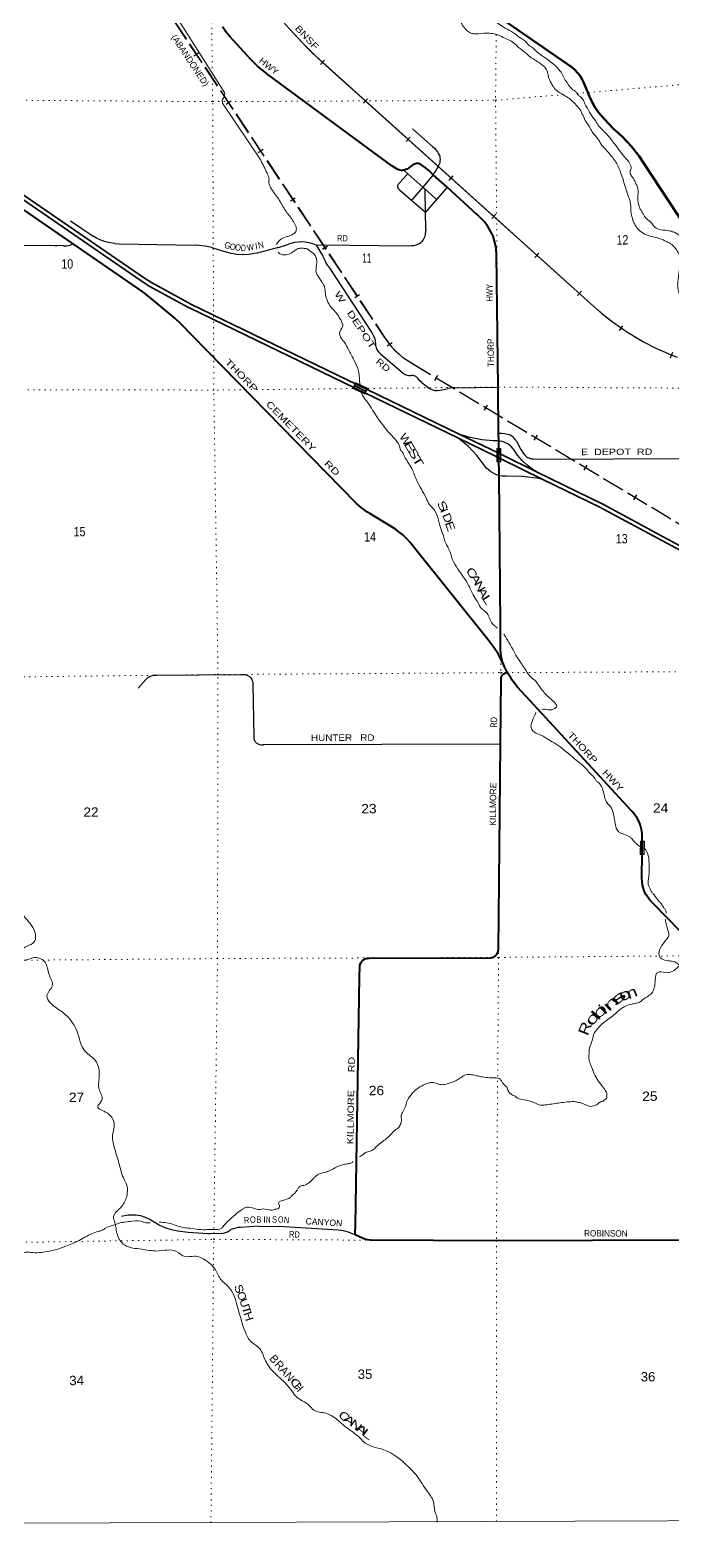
# Model space of a CAD drawing. Header units: feet. Extents: x -8 to 250644, y -192250 to 1368.
# Drawn here: x 75087 to 87129, y -183309 to -155200 of the extents above; entities that cross this region are included whole.
import ezdxf
from ezdxf.enums import TextEntityAlignment as Align

# ---------------------------------------------------------------- set-up
doc = ezdxf.new("R2010")
doc.units = ezdxf.units.FT
doc.header["$LTSCALE"] = 70
doc.linetypes.add('DOTTED', pattern=[1.5, 0.3, -1.2])
doc.linetypes.add('LONG_DASHED', pattern=[7.5, 6, -1.5])
for name, color, linetype, lineweight in [('18', 7, 'Continuous', 35), ('19', 7, 'Continuous', 25), ('23', 7, 'Continuous', 70), ('26', 7, 'Continuous', 40), ('29', 7, 'Continuous', 25), ('34', 7, 'Continuous', 25), ('39', 7, 'Continuous', 13), ('4', 7, 'Continuous', 13), ('55', 7, 'Continuous', 13), ('61', 7, 'Continuous', 13), ('63', 7, 'Continuous', 25), ('7', 7, 'DOTTED', 13)]:
    doc.layers.add(name, color=color, linetype=linetype, lineweight=lineweight)
for name, color, linetype in [('27', 7, 'Continuous'), ('30', 7, 'Continuous'), ('41', 7, 'Continuous')]:
    doc.layers.add(name, color=color, linetype=linetype)

msp = doc.modelspace()

# ---------------------------------------------------------------- linework, layer by layer
at = {"layer": '18'}
for points in [[(83112.84, -162849.71), (81369.52, -162004.89), (78097.18, -160419.1), (78077.71, -160409.66), (78057.18, -160398.5), (77320.47, -159997.72), (77205.51, -159925.62), (77186.63, -159913.78), (77165.51, -159899.25), (71498.37, -156000.64), (71478.41, -155986.91), (71458.37, -155971.36), (70730.5, -155406.68), (70709.7, -155388.83), (70690.5, -155372.2), (70118.27, -154876.5)], [(83125.5, -162772.5), (81401.43, -161937.01), (78109.89, -160341.92), (77359.71, -159933.8), (77228.02, -159851.22), (71521.18, -155925.3), (70777.92, -155348.68), (70759.66, -155332.88), (70167.38, -154819.81)], [(83867.64, -163215.84), (83804.71, -163184.99), (83112.84, -162849.71)], [(84588.27, -163485.58), (83905.75, -163150.99), (83866.82, -163132.1), (83125.5, -162772.5)], [(84694.43, -163621.16), (83907.13, -163235.2), (83867.64, -163215.84)], [(93937.12, -169572.74), (93887.92, -169449.52), (93756.4, -169180.68), (93618.04, -168966.46), (93510.54, -168809.66), (93314.2, -168583.78), (93095.33, -168379.65), (92547.73, -167952.39), (92241.61, -167750.7), (91847.16, -167524.82), (90992.84, -167029.19), (87337.33, -164908.5), (85827.44, -164093.07), (84588.27, -163485.58)], [(93937.94, -169770.97), (93692.3, -169217.09), (93576.27, -169018.92), (93451.43, -168855.84), (93260.25, -168635.87), (93066.16, -168454.86), (93046.65, -168436.67), (93026.16, -168420.68), (92504.75, -168013.85), (92222.09, -167827.62), (92202.69, -167814.83), (92182.09, -167803.04), (91809.71, -167589.8), (90956.55, -167094.85), (87319.69, -164984.97), (87300.02, -164973.56), (87279.69, -164962.58), (85813.41, -164170.7), (85793.61, -164160.01), (85773.41, -164150.11), (84694.43, -163621.16)]]:
    msp.add_lwpolyline(points, dxfattribs=at)
at = {"layer": '19'}
for points in [[(83870.92, -163546.99), (83842.25, -163539.64), (83796.44, -163522.62), (83752.66, -163500.91), (83711.39, -163474.74), (83673.08, -163444.4), (83638.15, -163410.22), (83606.99, -163372.58), (83599.27, -163361.26), (83457.43, -163176.28), (83297.04, -163007.14), (83139.84, -162872.78), (83112.84, -162849.71)], [(83864.55, -162902.69), (83851.72, -162901.44), (83764.47, -162899.76), (83546.35, -162879.55), (83331.53, -162836.65), (83142.38, -162777.76), (83125.5, -162772.5)], [(84588.27, -163485.58), (84570.46, -163474.53), (84507.03, -163435.19), (84401.42, -163355.52), (84304.73, -163265.25), (84217.99, -163165.36), (84142.18, -163056.96), (84129.21, -163040.26), (84102.28, -163010.78), (84072.41, -162984.29), (84039.94, -162961.06), (84005.22, -162941.36), (83968.63, -162925.39), (83930.57, -162913.33), (83891.46, -162905.32), (83864.55, -162902.69)], [(84694.43, -163621.16), (84663.63, -163615.17), (84614.98, -163605.72), (84313.45, -163567.06), (84009.53, -163560.13), (83986.76, -163560.93), (83937.93, -163558.9), (83889.58, -163551.78), (83870.92, -163546.99)]]:
    msp.add_lwpolyline(points, dxfattribs=at)
at = {"layer": '23'}
msp.add_lwpolyline([(87851.62, -159627.31), (86564.48, -157672.38), (86495.75, -157566.7), (86352.76, -157380.23), (86191.06, -157209.74), (86107.3, -157134.12), (86013.9, -157049.71), (85840.14, -156865.98), (85741.7, -156752.95), (85664.26, -156643.88), (85578.4, -156477.58), (85460.2, -156192.11), (85428.06, -156124.54), (85389.03, -156060.7), (85343.54, -156001.28), (85292.1, -155946.95), (85235.25, -155898.3), (85234.09, -155897.41), (83770.66, -154886.03)], dxfattribs=at)
at = {"layer": '26'}
msp.add_line((83870.92, -163546.99), (83867.64, -163215.84), dxfattribs=at)
for points in [[(83864.55, -162902.69), (83863.09, -162755.05), (83854.55, -161890.83), (83825.88, -159407.85), (83818.8, -159309.92), (83817.35, -159289.9), (83813.23, -159269.92), (83793.84, -159175.89), (83758.53, -159064.95), (83737.13, -159012.3), (83714.45, -158968.52), (83654.58, -158871.58), (83584.91, -158781.42), (83506.2, -158699.04), (83477.3, -158672.73), (83467.3, -158663.61), (83457.3, -158654.5), (82897.93, -158145.09), (82640.83, -157910.95), (82557.6, -157835.15), (82485.82, -157774), (82408.04, -157720.69), (82406.3, -157719.63), (82395.12, -157713.65), (82383.37, -157708.88), (82371.19, -157705.36), (82358.71, -157703.13), (82346.06, -157702.22), (82333.39, -157702.63), (82327.9, -157703.39), (82307.95, -157707.59), (82287.9, -157715.93), (82264.85, -157726.31), (82252.47, -157733.53), (82232.36, -157745.26), (82212.47, -157759.84), (82150.21, -157805.48), (82145.06, -157808.14), (82124.74, -157816.99), (82103.6, -157823.66), (82081.88, -157828.09), (82059.82, -157830.23), (82037.65, -157830.04), (82015.63, -157827.55), (81993.99, -157822.76), (81972.96, -157815.74), (81862.28, -157748.08), (79541.07, -156031.41), (79496.76, -155996.38), (79355.88, -155884.91), (79227.43, -155759.32), (79150.36, -155669.64), (78898.26, -155395.81), (78821.39, -155318.52), (78753.01, -155233.62), (78693.89, -155142.04)], [(83956.05, -167086.61), (83937.29, -167050.85), (83853.84, -166891.82), (83785.87, -166787.67), (83774.13, -166770.51), (83658.9, -166621.31), (82302.86, -164923.93), (82207.25, -164801.78), (82159.12, -164747.39), (82071.13, -164662.12), (81970.44, -164582.79), (81929.41, -164554.1), (81450.57, -164262.47), (81408.25, -164236.25), (81297.85, -164156.43), (81196.41, -164065.51), (78133.09, -160928.8), (77919.88, -160711.75), (77793.48, -160593.02), (77252.82, -160146.3), (77100.49, -160036.59), (71412.76, -156123.82)], [(83867.64, -163215.84), (83866.82, -163132.1), (83864.55, -162902.69)], [(83956.05, -167086.61), (83931.77, -167025.11), (83915.9, -166960.66), (83904.13, -166880.65), (83900.79, -166799.85), (83899.75, -166667.18), (83898.6, -166349.27), (83870.92, -163546.99)], [(81175.79, -177777.44), (81176.72, -177758), (81184.82, -177588.4), (81259.55, -172950.85), (81265.07, -172742.91), (81267.28, -172727.68), (81271.48, -172710.7), (81277.44, -172694.24), (81285.08, -172678.5), (81294.32, -172663.65), (81305.07, -172649.84), (81317.2, -172637.24), (81330.58, -172625.97), (81345.07, -172616.16), (81360.51, -172607.91), (81376.72, -172601.33), (81393.53, -172596.48), (81410.75, -172593.41), (81428.2, -172592.16), (81445.69, -172592.74), (83696.2, -172584.63), (83711.88, -172584.45), (83728.27, -172582.59), (83744.37, -172579.02), (83760.01, -172573.8), (83775.02, -172566.96), (83789.24, -172558.59), (83802.5, -172548.78), (83814.66, -172537.65), (83825.59, -172525.3), (83835.17, -172511.87), (83843.3, -172497.52), (83849.88, -172482.39), (83854.84, -172466.66), (83858.14, -172450.5), (83859.72, -172434.09), (83897.49, -168583.99), (83909.36, -167375.03), (83909.43, -167360.96), (83910.97, -167346.99), (83913.97, -167333.25), (83918.38, -167319.9), (83924.17, -167307.08), (83931.26, -167294.94), (83939.59, -167283.61), (83949.05, -167273.2), (83959.55, -167263.85), (83970.97, -167255.64), (83983.18, -167248.67), (83996.06, -167243.02), (84009.45, -167238.74), (84012.19, -167238.16), (84025.93, -167235.26)], [(84025.93, -167235.26), (83979.76, -167146.7), (83956.05, -167086.61)], [(86552.65, -170652.18), (86553.4, -170254.45), (86541.03, -170180.04), (86520.95, -170107.33), (86493.38, -170037.12), (86458.62, -169970.17), (86417.05, -169907.23), (86369.14, -169848.97), (86348.69, -169827.52), (84454.73, -167772.67), (84218.15, -167516), (84120.47, -167385.8), (84089.68, -167339.89), (84040.19, -167262.62), (84025.93, -167235.26)], [(87978.03, -172322.58), (87527.42, -172220.63), (87499.66, -172213.47), (87478.34, -172208.74), (87432.16, -172194.75), (87387.69, -172176.01), (87345.43, -172152.72), (87305.83, -172125.14), (87269.33, -172093.58), (86749.64, -171559.25), (86686.27, -171488.29), (86627.69, -171407.41), (86598.43, -171348.58), (86575.49, -171287.02), (86559.1, -171223.4), (86549.46, -171158.41), (86546.66, -171092.77), (86547.53, -171065.3), (86552.65, -170652.18)], [(89222.91, -177873.65), (83821.76, -177888.86), (81463.96, -177878.63), (81411, -177870.72), (81359.15, -177857.32), (81315.08, -177841.17), (81175.79, -177777.44)]]:
    msp.add_lwpolyline(points, dxfattribs=at)
at = {"layer": '29'}
for p, q in [((82626.15, -157381.26), (82251.88, -157052.13)), ((82638.4, -157914.37), (82441.93, -158142.85)), ((82638.4, -157914.37), (82640.83, -157910.95)), ((75846.8, -158774.33), (76267.14, -159062.07)), ((82497.63, -158931.03), (82492.32, -158611.61)), ((75715.29, -159245.49), (75594.05, -159236.61)), ((78492.51, -159275.58), (78726.36, -159351.58)), ((80442.49, -159226.8), (80446.2, -159229.47)), ((80446.2, -159229.47), (80563.74, -159426.31)), ((81652.92, -161267.94), (82073.57, -161629.51)), ((82423.43, -161803.28), (82569.76, -161917.69)), ((83044.4, -161904.42), (83854.55, -161890.83)), ((84518.45, -163241.31), (87546.56, -163228.49)), ((77254.02, -167372.45), (77110.98, -167535.46)), ((79368.96, -177616.76), (79028.21, -177637.79)), ((79368.96, -177616.76), (79753.23, -177620.83)), ((80858.28, -177687.64), (79753.23, -177620.83))]:
    msp.add_line(p, q, dxfattribs=at)
for points in [[(82626.15, -157381.26), (82660.03, -157411.49), (82690.56, -157445.09), (82717.41, -157481.7), (82740.29, -157520.92), (82754.01, -157550.19)], [(82754.01, -157550.19), (82760.93, -157576.12), (82765.1, -157602.64), (82766.48, -157629.45), (82765.05, -157656.26), (82760.82, -157682.77), (82754.88, -157705.45)], [(82163.51, -157892.99), (82145.58, -157912.65), (82009.12, -158062.24), (81990.87, -158082.26)], [(82093.68, -157830.32), (82163.51, -157892.99), (82441.93, -158142.85), (82485.17, -158181.66)], [(82640.83, -157910.95), (82683.25, -157851.4), (82721.26, -157784.1), (82752.04, -157713.18), (82754.88, -157705.45)], [(81999.33, -158187.63), (81993.63, -158181.6), (81988.59, -158175.02), (81984.26, -158167.94), (81980.7, -158160.45), (81977.94, -158152.63), (81976.01, -158144.56), (81974.94, -158136.34), (81974.73, -158128.04), (81975.39, -158119.78), (81976.91, -158111.62), (81979.28, -158103.67), (81979.87, -158102.24), (81990.87, -158082.26)], [(81999.33, -158187.63), (82006.88, -158194.29), (82231.45, -158387.62), (82492.02, -158611.95)], [(82441.93, -158142.85), (82248.49, -158367.81), (82231.45, -158387.62)], [(82492.32, -158611.61), (82485.49, -158200.82), (82485.17, -158181.66)], [(82485.17, -158181.66), (82680.47, -158356.92), (82699.17, -158373.7)], [(82897.93, -158145.09), (82878.31, -158167.66), (82699.17, -158373.7), (82492.32, -158611.61), (82492.02, -158611.95)], [(76678.49, -159198.21), (76588.61, -159187.48), (76500.34, -159167.42), (76414.65, -159138.24), (76332.47, -159100.26), (76267.14, -159062.07)], [(82497.63, -158931.03), (82496.1, -158976.77), (82489.8, -159022.1), (82478.79, -159066.53), (82463.2, -159109.56), (82452.44, -159133.06)], [(73401.86, -159219.23), (75550.11, -159236.15), (75594.05, -159236.61)], [(75715.29, -159245.49), (75745.53, -159247.04), (75775.77, -159245.43), (75805.67, -159240.66), (75834.92, -159232.79), (75863.18, -159221.91), (75890.14, -159208.14), (75890.9, -159207.7)], [(76678.49, -159198.21), (76758.25, -159204.86), (78181.92, -159234.25)], [(78492.51, -159275.58), (78370.11, -159249.32), (78245.63, -159236), (78181.92, -159234.25)], [(79290.92, -159389.35), (79182, -159406.13), (79071.92, -159411.44), (78961.9, -159405.21), (78853.12, -159387.51), (78746.79, -159358.54), (78726.36, -159351.58)], [(79742.96, -159278.78), (79341.88, -159379.68), (79290.92, -159389.35)], [(79742.96, -159278.78), (79914.28, -159221.29), (79930.87, -159214.99)], [(80446.2, -159229.47), (80381.54, -159204.05), (80314.57, -159185.53), (80246.03, -159174.11), (80176.68, -159169.91), (80107.27, -159172.99), (80038.56, -159183.31), (79971.3, -159200.76), (79930.87, -159214.99)], [(80446.2, -159229.47), (80522.56, -159228.78), (82177.54, -159241.95)], [(82177.54, -159241.95), (82224.36, -159241.26), (82270.85, -159235.68), (82316.5, -159225.27), (82350.59, -159213.64), (82370.65, -159206.07)], [(82370.65, -159206.07), (82390.59, -159194.97), (82405.48, -159184.75), (82421.06, -159171.46), (82435.17, -159156.62), (82447.64, -159140.38), (82452.44, -159133.06)], [(80563.74, -159426.31), (80592.32, -159475.24), (80615.63, -159526.9), (80616.49, -159529.12)], [(80616.49, -159529.12), (80636.16, -159572.77), (80660.28, -159614.13), (80674.49, -159634.57)], [(80674.49, -159634.57), (80699.19, -159670.6), (81484.89, -160865.31)], [(81484.89, -160865.31), (81508.79, -160904.42), (81528.48, -160945.83), (81543.73, -160989.06), (81554.37, -161033.65), (81560.3, -161079.11), (81560.8, -161086.32)], [(81652.92, -161267.94), (81632.52, -161248.2), (81614.3, -161226.45), (81598.45, -161202.91), (81585.14, -161177.84), (81574.53, -161151.51), (81566.73, -161124.23), (81561.83, -161096.27), (81560.8, -161086.32)], [(82073.57, -161629.51), (82092.82, -161642.39), (82113.31, -161653.19), (82134.81, -161661.79), (82157.1, -161668.1), (82179.93, -161672.04), (82203.04, -161673.57), (82221.8, -161673.04)], [(82221.8, -161673.04), (82234.01, -161670.98), (82246.36, -161670.2), (82258.73, -161670.72), (82270.98, -161672.53), (82282.97, -161675.61), (82294.57, -161679.93), (82305.66, -161685.43), (82316.11, -161692.07), (82325.81, -161699.76), (82334.65, -161708.42), (82342.54, -161717.96), (82344.48, -161720.65)], [(82423.43, -161803.28), (82390.45, -161774.1), (82360.7, -161741.64), (82344.48, -161720.65)], [(83044.4, -161904.42), (83002.09, -161905.52), (82960.14, -161911.04), (82921.73, -161920.12)], [(82717.16, -161956.96), (82697.1, -161958.86), (82676.96, -161958.66), (82656.94, -161956.35), (82637.28, -161951.97), (82618.18, -161945.55), (82599.86, -161937.17), (82582.51, -161926.93), (82569.76, -161917.69)], [(82717.16, -161956.96), (82803.34, -161944.99), (82921.73, -161920.12)], [(83863.09, -162755.05), (83882.01, -162754.95), (83919.28, -162754.75), (83976.28, -162760.42), (84032.36, -162772.03), (84064.69, -162781.58)], [(84200.29, -162908.16), (84187.25, -162888.22), (84181.94, -162880.09), (84160.73, -162854.04), (84136.91, -162830.36), (84110.74, -162809.29), (84082.52, -162791.07), (84064.69, -162781.58)], [(84200.29, -162908.16), (84211.09, -162928.22), (84282.07, -163060), (84292.9, -163080.11)], [(84292.9, -163080.11), (84304.6, -163100), (84312.03, -163112.64), (84334.53, -163143.09), (84360.09, -163171.02), (84388.43, -163196.14), (84407.4, -163210.26)], [(84518.45, -163241.31), (84497.86, -163240.74), (84477.45, -163238.02), (84457.43, -163233.18), (84438.03, -163226.28), (84419.45, -163217.39), (84407.4, -163210.26)], [(77461.51, -167294.99), (77433.96, -167294.32), (77406.48, -167296.53), (77379.39, -167301.6), (77352.98, -167309.48), (77327.53, -167320.07), (77303.33, -167333.26), (77280.64, -167348.92), (77259.72, -167366.86), (77254.02, -167372.45)], [(79057.06, -167280.95), (79035.63, -167281.14), (77461.51, -167294.99)], [(79175.34, -167302.42), (79155.31, -167294.95), (79149.4, -167292.74), (79122.62, -167285.83), (79095.27, -167281.76), (79075.63, -167280.91), (79057.06, -167280.95)], [(79175.34, -167302.42), (79195.31, -167315.9), (79207.94, -167326.16), (79222.22, -167340.46), (79234.92, -167356.18), (79240.51, -167364.33)], [(79267.8, -167456.22), (79264.46, -167431.81), (79258.59, -167407.88), (79250.25, -167384.7), (79240.51, -167364.33)], [(79285.3, -168472.86), (79285.03, -168437.57), (79267.8, -167456.22)], [(79364.63, -168585.38), (79344.66, -168574.94), (79341.15, -168572.82), (79330.5, -168564.76), (79320.76, -168555.63), (79312.03, -168545.54), (79304.4, -168534.58), (79297.95, -168522.89), (79292.76, -168510.58), (79288.89, -168497.81), (79286.38, -168484.7), (79285.3, -168472.86)], [(79364.63, -168585.38), (79384.66, -168590.05), (79389.24, -168591.12), (79414.28, -168594.25), (79431.3, -168594.59), (79450.87, -168594.08)], [(83897.49, -168583.99), (83878.17, -168584.04), (79471.3, -168594.03), (79450.87, -168594.08)], [(77380.36, -177519.29), (77317.95, -177482.94), (77289.15, -177468.94), (77252.08, -177453.32), (77183.47, -177430.75), (77155.25, -177423.31), (77112.88, -177415.47), (77071.81, -177410.69), (77041.08, -177407.66), (76968.86, -177407.39), (76931.12, -177409.72), (76897, -177414.68), (76826.3, -177429.43), (76802.82, -177436.08)], [(77857.16, -177708.38), (77736.4, -177682.54), (77619, -177644.21), (77506.24, -177593.83), (77399.38, -177531.94), (77380.36, -177519.29)], [(79028.21, -177637.79), (78983.86, -177641.6), (78940.15, -177650.02), (78897.57, -177662.97), (78856.57, -177680.29), (78833.78, -177692.23)], [(78673.68, -177753.99), (78461.24, -177760.05), (78419.75, -177761.66), (78046.35, -177735.95), (77857.16, -177708.38)], [(78673.68, -177753.99), (78711.36, -177746.98), (78748.1, -177736.06), (78783.5, -177721.37), (78817.17, -177703.06), (78833.78, -177692.23)], [(81175.79, -177777.44), (81142.22, -177762.08), (81051, -177727.51), (80956.66, -177702.67), (80860.24, -177687.83), (80858.28, -177687.64)]]:
    msp.add_lwpolyline(points, dxfattribs=at)
at = {"layer": '34'}
for p, q in [((80528.88, -155845.58), (80602.89, -155763.38)), ((81334.05, -156574.03), (81408.06, -156491.83)), ((82132.63, -157289.52), (82206.64, -157207.31)), ((82937.81, -158017.96), (83011.82, -157935.76)), ((83736.38, -158733.45), (83810.39, -158651.25)), ((84541.56, -159461.9), (84615.57, -159379.7)), ((85340.14, -160177.38), (85414.15, -160095.18)), ((86130.48, -160833.23), (86193.01, -160741.98)), ((87084.72, -161342.44), (87126.92, -161240.2))]:
    msp.add_line(p, q, dxfattribs=at)
at = {"layer": '34', "linetype": 'LONG_DASHED', "lineweight": 13}
msp.add_lwpolyline([(75164.71, -151090.91), (81719.49, -160953.44), (81857.13, -161139.98), (81936.31, -161223.38), (82069.65, -161340.13), (82228.36, -161443.2), (88897.3, -165449.45), (89253.57, -165639.18), (89441.09, -165730.91), (89647.36, -165812.23), (93927.92, -167342.55)], dxfattribs=at)
at = {"layer": '34'}
msp.add_lwpolyline([(79963.49, -155195.71), (80083.03, -155326.01), (80203.25, -155454.16), (80325.59, -155580.13), (80451.44, -155703.9), (80559.08, -155799.31), (85708.04, -160435.18), (85719.48, -160445.08), (85785.77, -160501.22), (85853.34, -160556.78), (85921.62, -160610.47), (85991.19, -160663.58), (86061.47, -160714.82), (86132.57, -160765.31), (86204.2, -160814.4), (86277.29, -160862.44), (86351.09, -160908.61), (86425.26, -160953.85), (86500.88, -160998.04), (86576.57, -161040.66), (86653.26, -161082.05), (86731.12, -161121.75), (86808.87, -161160.35), (86887.62, -161197.71), (86967.54, -161233.39), (87047.35, -161267.95), (87127.69, -161301.12), (87209.23, -161332.6)], dxfattribs=at)
at = {"layer": '34', "lineweight": 13}
msp.add_lwpolyline([(80450.69, -155704.7), (80558.35, -155800.13), (85707.86, -160436.47), (85732.63, -160457.53)], dxfattribs=at)
for centre, radius, start, end in [((87483.61, -148471.27), 10088.82, 214.91457, 225.8052), ((88981.18, -156664.24), 4994.43, 229.0505, 249.21484)]:
    msp.add_arc(centre, radius, start, end, dxfattribs=at)
at = {"layer": '39'}
msp.add_lwpolyline([(77859.45, -155000.69), (78732.09, -156371.9), (78736.41, -156410.14), (78722.64, -156452.54), (78702.74, -156482.91), (78686.88, -156515.26), (78691.33, -156569.61), (79408.58, -157641.85)], dxfattribs=at)
msp.add_arc((86553.32, -170611.25), 81.41, 36.85913, 60.94382, dxfattribs=at)
for points in [[(79526.47, -153374.62), (79687.58, -153373.4), (79840.26, -153323.9), (79964.99, -153306.85), (80202.3, -153262.75), (80393.13, -153198.87), (80589.97, -153130.91), (80652.32, -153120.36), (80767.13, -153121.51), (80984.75, -153135.98), (81057.47, -153163.63), (81097.9, -153183.47), (81363.32, -153386.92), (81385.55, -153396.83), (81601.47, -153451.6), (81669.97, -153455.11), (81925.53, -153426.99), (82036.34, -153432.2), (82127.32, -153477.84), (82172, -153525.84), (82277.6, -153637.85), (82304.15, -153685.99), (82363.15, -153762.09), (82434.26, -153842.13), (82550.38, -154012.47), (82751.8, -154274.82), (82892, -154432.89), (82958.89, -154488.79), (82979.12, -154500.72), (83187.97, -154682.45), (83248.8, -154734.36), (83416.84, -154847.91), (83449.17, -154861.76), (83722.17, -155004.73), (83835.41, -155064.31), (83948.8, -155142.01), (84029.7, -155185.71), (84177.43, -155277.25), (84286.82, -155359.02), (84375.95, -155424.81), (84390.22, -155446.86), (84507.76, -155540.65), (84523.98, -155554.63), (84627.39, -155644.49), (84775.21, -155748.12), (84866.4, -155819.94), (84969.87, -155917.86), (84996.32, -155951.91), (85032.87, -155989.9), (85112.58, -156140.38), (85147.18, -156186.44), (85240.78, -156310.63), (85295.44, -156346.47), (85334.06, -156392.51), (85358.46, -156422.54), (85403.04, -156456.45), (85451.88, -156522.55), (85496.96, -156620.91), (85505.11, -156632.93), (85584.74, -156773.34), (85676.35, -156899.55), (85741.58, -156999.77), (85869.48, -157131.75), (86005.68, -157293.88), (86247.79, -157608.3), (86339.49, -157746.6), (86343.91, -157796.92), (86336.07, -157825.18), (86330.14, -157839.33), (86337.19, -157910.4), (86382.8, -157974.25), (86440.88, -158094.31), (86451.07, -158110.35), (86471.73, -158176.66), (86470.96, -158337.81), (86479.86, -158446.52), (86500.58, -158520.89), (86524.19, -158571.75), (86551.56, -158612.8), (86578.19, -158659.3), (86606.74, -158705.41), (86708.16, -158797.3), (86758.96, -158855.33), (86773.21, -158875.37), (86864.29, -158933.1), (87027.61, -158958.05), (87122.44, -158979.49), (87245.81, -159047.04), (87257.99, -159059.04), (87286.36, -159080.98), (87329.2, -159151.16), (87376.72, -159305.9), (87394.47, -159517.27), (87395.43, -159640.14), (87405.87, -159688.41), (87477.8, -159873.18), (87508.85, -159981.72)], [(78971.2, -153417.37), (79015.52, -153443.97), (79086.38, -153466.86), (79231.03, -153560.28), (79280.07, -153578.52), (79353.25, -153599.8), (79448.22, -153639.37), (79596.87, -153589.9), (79739.67, -153564.65), (79888.21, -153501.08), (80008.85, -153476), (80115.52, -153467.14), (80149.71, -153460.84), (80384.89, -153402.66), (80654.44, -153360.33), (80686.63, -153356.06), (80790.94, -153302.9), (80899.64, -153296.04), (80933.94, -153303.84), (81033.06, -153359.49), (81241.8, -153527.11), (81450.28, -153660.5), (81525.04, -153692.16), (81577.49, -153703.85), (81746.49, -153680.42), (81850.96, -153647.4), (81929.42, -153636.73), (81947.54, -153636.6), (82020.14, -153648.13), (82174.22, -153779.92), (82245.33, -153859.95), (82263.58, -153875.93), (82379.7, -154046.27), (82524.14, -154232.51), (82625.73, -154346.56), (82656.4, -154391.53), (82700.96, -154438.65), (82766.09, -154526.79), (82821.47, -154655.29), (82882.59, -154745.47), (82984.24, -154867.57), (83079.65, -154965.56), (83226.19, -155161.85), (83260.73, -155201.88), (83329.6, -155251.72), (83394.2, -155271.37), (83585.45, -155261.87), (83692.19, -155261.06), (83805.1, -155278.34), (83950.57, -155337.67), (84166.99, -155456.89), (84238.01, -155524.84), (84377.84, -155636.59), (84430.58, -155684.53), (84620.87, -155810), (84689.76, -155863.86), (84738.45, -155909.83), (84758.84, -155941.9), (84818.76, -156136.84), (84841.24, -156178.97), (84845.35, -156189.01), (84880.07, -156251.19), (84951.21, -156335.25), (85078.73, -156416.88), (85175.88, -156478.59), (85358.52, -156656.48), (85382.93, -156688.53), (85503.58, -156923.29), (85585.12, -157049.58), (85601.48, -157081.68), (85733.76, -157257.95), (85780.69, -157336.15), (85864.01, -157432.21), (85876.2, -157446.22), (85967.64, -157550.27), (86083.76, -157720.61), (86147.29, -157861.13), (86297.93, -158327.32), (86328.87, -158421.76), (86340.32, -158598.93), (86359.21, -158697.49), (86404.52, -158826.07), (86441.24, -158886.22), (86532.61, -158982.22), (86621.63, -159033.92), (86839.61, -159094.71), (86976.97, -159148.06), (86995.18, -159158), (87061.89, -159189.72), (87214.18, -159349.72), (87236.66, -159391.85), (87262.03, -159546.76), (87247.28, -159722.12), (87220.6, -159917.71), (87217.2, -159998.31), (87260.93, -160183.29), (87304.12, -160297.78)], [(79408.55, -157637.83), (79527.28, -157884.69), (79562.3, -157985.14), (79562.91, -158063.7), (79593.8, -158152.09), (79744.54, -158370.52), (79873.08, -158585.08), (80005.38, -158763.35), (80058.5, -158861.65), (80075.07, -158919.94), (80051.5, -158996.67), (80011.45, -159027.18), (79949.26, -159057.87), (79864.85, -159080.66), (79746.63, -159158.1), (79718.71, -159194.57), (79710.74, -159204.7), (79702.57, -159221.36)], [(79732.76, -159363.59), (79766.57, -159391.61), (79813.04, -159411.41), (79907.68, -159408.68), (80012.01, -159357.53), (80098.18, -159302.49), (80154.44, -159285.95), (80220.95, -159291.49), (80261.27, -159297.23), (80313.88, -159329.06), (80423.35, -159420.89), (80433.55, -159436.93), (80456.36, -159521.36), (80443.51, -159682.6), (80445.96, -159738.99), (80474.67, -159805.24), (80578.6, -159961.57), (80605.27, -160023.82), (80618.23, -160136.52), (80645.25, -160245.09), (80696.46, -160355.49), (80852.98, -160541.64), (80887.7, -160603.82), (80943, -160722.25), (80939.27, -160760.55), (80885.76, -160871.74), (80885.91, -160891.88), (80912.72, -160972.26), (80994.1, -161078.4), (81026.81, -161140.6), (81128.97, -161329.17), (81165.88, -161413.49), (81241.77, -161590.18), (81254.89, -161723.03), (81264.85, -161840.69)], [(81293.11, -161998.15), (81293.28, -161998.7), (81326.02, -162064.93), (81409.46, -162177.1), (81503.26, -162325.45), (81861.39, -162798.12), (82022.47, -163052.73), (82024.6, -163066.81), (82057.12, -163104.84), (82104.22, -163205.2), (82146.99, -163267.32), (82165.35, -163297.39), (82236.78, -163417.71), (82329.15, -163642.62), (82506.93, -163971.63), (82568.28, -164092.02), (82659.72, -164196.08), (82739.71, -164382.8), (82764.68, -164485.35), (82814.15, -164632.02), (82878.1, -164826.93), (82918.96, -164901.15), (82941.58, -164961.41), (82953.85, -164985.48), (82988.93, -165093.99), (83076.84, -165262.53), (83178.72, -165414.85), (83260.22, -165535.1), (83315.34, -165631.37), (83389.05, -165785.91), (83462.48, -165906.22), (83564.38, -166060.55), (83629.23, -166112.43), (83731.41, -166303.02), (83796.4, -166373.03), (83841.84, -166410.94)], [(72737.86, -166476.71), (72652.11, -166791.74), (72633.03, -167353.96), (72725.95, -167608.97), (73000.96, -167737.47), (73298.52, -167910.08), (73334.81, -168137.4), (73121.78, -168405.21), (73204.04, -168595.86), (73547.66, -168739.85), (73870.63, -168827.63), (73924.85, -169034.64), (73756.83, -169380.62), (73817.06, -169583.55), (73896.66, -169701.7), (73967.23, -169934.75), (74208.15, -170079.66), (74401.91, -170351.91), (74415.79, -170551.23), (74226.82, -170585.14), (73979.46, -170619.58), (73991.06, -170788.69), (74275.81, -170880.84), (74650.96, -170950.02), (74793.58, -171134.08), (74886.52, -171614.72), (74950.38, -171773.3), (75162.38, -172059.49), (75164.46, -172289.12), (74914.35, -172464.6), (74929.83, -172617.57), (75173.16, -172583.17), (75369.26, -172670.06), (75443.81, -172897.03), (75504.13, -173110.03), (75403.17, -173302.31), (75466.74, -173428.66), (75697.91, -173607.91), (75991.69, -174030.35), (76062.17, -174253.34), (76151.81, -174369.38), (76312.19, -174513), (76384.99, -174770.2), (76383.51, -175052.25), (76429.63, -175253.29), (76354.23, -175376.85), (76530.46, -175492.12), (76663.68, -175750.8), (76632.96, -175916.27), (76663.1, -176131.55), (76752.44, -176436.96), (76835.44, -176708.18), (76899.13, -176848.63), (76891.16, -177080.37), (76790.11, -177262.58), (76650.74, -177437.07), (76675.87, -177543.61), (76722.28, -177776.88), (76856.89, -177967.06), (77179.79, -178046.78), (77459.99, -178080.55), (77830.57, -178089.33), (77994.55, -178186.58), (78159.58, -178177.05), (78387.88, -178261.64), (78544.28, -178411.34), (78656.8, -178607.76), (78819.35, -178769.49), (78967.38, -179106.61), (79108.5, -179570.7), (79217.02, -179769.17), (79391.51, -179914.68), (79498.24, -180139.35), (79966.16, -180669.03), (80064.01, -180801.11), (80311.22, -180972.16), (80402.66, -181064.01), (80626.68, -181120.44), (80997.47, -181374.99), (81271.23, -181588.11), (81364.69, -181679.94), (81683.89, -181795.95), (82103.05, -182056.12), (82336.84, -182301.82), (82524.61, -182580.17), (82643.19, -182778.55), (82668.94, -182953.58), (82704.06, -183051.98), (82708.78, -183158.93)], [(83960.08, -166519.08), (83981.71, -166555.13), (84013.69, -166603.04), (84034.11, -166639.14), (84050.44, -166667.22), (84279.04, -167058.28), (84348.28, -167156.46), (84456.23, -167312.77), (84545.44, -167388.64)], [(84545.44, -167388.64), (84594.27, -167452.73), (84702.15, -167598.96), (84856.38, -167748.86), (84943.66, -167836.84), (84953.9, -167858.92), (84954, -167871), (84932.09, -167903.4), (84871.91, -167934.07), (84853.82, -167938.23), (84791.39, -167938.7), (84736.94, -167929.04), (84675.02, -167932.4)], [(84562.2, -167992.19), (84498.88, -168136.3), (84473.35, -168219.08), (84469.57, -168251.34), (84477.95, -168293.58), (84526.75, -168353.64), (84696.56, -168434.94), (84773.48, -168484.72), (84900.92, -168556.27), (85052.78, -168661.89), (85362.92, -168919.39), (85385.22, -168937.35), (85464.3, -169007.25), (85610.52, -169163.27), (85665.4, -169227.31), (85677.69, -169253.4), (85716.21, -169287.36), (85807.82, -169413.57), (85878.19, -169656.77), (85918.89, -169710.85), (85957.47, -169750.84), (86017.07, -169905.5), (86033.92, -170000.04), (86061.15, -170134.8), (86100.01, -170211.05), (86118.27, -170229.04), (86166.81, -170254.86), (86176.91, -170258.81), (86296.1, -170306.25), (86340.66, -170338.14), (86399.57, -170404.17), (86438.17, -170446.18), (86592.86, -170540.09)], [(86618.46, -170562.42), (86667.49, -170670.05), (86680.7, -170814.98), (86683.91, -170970.06), (86665.14, -171145.45), (86663.42, -171183.74), (86700.55, -171296.26), (86733.24, -171356.44), (86765.76, -171394.47), (86775.92, -171406.48), (86865.45, -171524.65), (86908.09, -171568.64), (86950.93, -171638.82), (86983.48, -171680.87), (86999.95, -171727.08), (86996.46, -171746.97)], [(86985.43, -171863.01), (86987.07, -171884.29), (87034.83, -172069.25), (87049.77, -172177.91), (87011.96, -172236.61), (86916.28, -172364.24), (86870.8, -172471.34), (86869.27, -172533.8), (86889.75, -172577.96), (86920.16, -172603.91), (87039.29, -172643.3), (87091.68, -172646.93), (87136.04, -172652.64), (87243.29, -172718.3), (87283.83, -172752.24), (87314.49, -172810.42), (87363.42, -172886.6), (87540.16, -173082.67), (87617.11, -173136.47), (87810.23, -173227.01)], [(81458.07, -176208.53), (81520.26, -176177.85), (81584.22, -176114.92), (81674.3, -176043.74), (81690.3, -176029.52), (81782.42, -175962.35), (81938.3, -175806.07), (81988.36, -175769.43), (82030.07, -175694.59), (82041.73, -175640.11), (82046.82, -175517.2), (82060.68, -175486.88), (82131.96, -175329.22), (82167.44, -175230.25), (82213.28, -175167.46), (82267.15, -175102.6), (82363.19, -175021.3), (82477.52, -174962.02), (82541.78, -174937.36), (82561.87, -174931.17), (82606.11, -174922.77), (82763.49, -174959.86), (82844.06, -174961.26), (82994.77, -174917.82), (83089.1, -174874.81), (83185.28, -174811.64), (83219.36, -174791.24), (83329.99, -174774.29), (83440.91, -174793.59), (83499.42, -174807.25), (83761.46, -174835.48), (83874.34, -174848.73), (83890.52, -174856.67), (83921.1, -174904.78), (83996.27, -174988.81), (84006.42, -174998.81), (84037.14, -175065.05), (84124.47, -175159.06), (84172.95, -175176.83), (84191.21, -175194.82), (84310.39, -175240.24), (84542.5, -175304.96), (84645.54, -175346.49), (84738.16, -175343.77), (84981.57, -175307.69), (85243.18, -175281.54), (85303.62, -175283.1), (85370.2, -175298.71), (85406.51, -175306.49), (85590.27, -175369.56), (85646.6, -175361.08), (85712.8, -175328.35), (85770.89, -175287.62), (85833.13, -175262.98), (85859.13, -175238.61), (85871.16, -175232.48), (85892.89, -175177.93), (85892.67, -175149.73), (85867.94, -175077.4), (85798.74, -174983.25), (85639.65, -174726.62), (85608.79, -174642.25), (85569.8, -174549.88), (85554.83, -174437.2), (85560.04, -174330.4), (85561.79, -174296.14), (85620.88, -174124.48), (85652.13, -173999.35), (85670.05, -173973.03), (85851.86, -173784.32), (85972.01, -173696.8), (86166.12, -173536.2), (86228.25, -173497.46), (86368.86, -173450.07), (86451.32, -173435.34), (86493.54, -173424.95), (86581.61, -173355.8), (86665.79, -173302.79), (86677.81, -173294.64), (86713.84, -173266.17), (86753.73, -173215.51), (86785.24, -173124.63), (86790.96, -173082.28), (86807.77, -172912.95), (86823.59, -172876.58), (86869.73, -172852.06), (87032.96, -172864.92), (87065.15, -172860.65), (87177.47, -172801.39), (87241.46, -172742.49), (87315.58, -172691.57), (87389.55, -172620.51), (87467.62, -172559.49), (87483.65, -172549.3), (87521.66, -172516.78), (87655.97, -172435.19), (87766.31, -172379.97)], [(81259.07, -176315.58), (81277.56, -176304.57), (81371.69, -176237.39), (81458.07, -176208.53)], [(77507.63, -177541.64), (77646.76, -177550.43), (77928.57, -177633.15), (78049.3, -177651.07), (78197.96, -177669.36), (78378.64, -177680.8), (78419.81, -177678.51), (78517.01, -177677.37), (78677.89, -177649.64), (78695.86, -177629.36), (78921.71, -177406.08), (79047.83, -177308.44), (79093.93, -177279.89), (79146.15, -177261.37), (79186.42, -177261.06), (79353.89, -177300.09), (79380.1, -177303.92), (79422.33, -177295.54), (79565.44, -177310.57), (79676.14, -177301.68), (79690.2, -177297.54), (79700.27, -177297.47), (79762.33, -177248.66), (79741.7, -177186.37), (79753.6, -177162.1), (79775.64, -177147.84), (79912.25, -177104.5), (79950.38, -177086.09), (79990.37, -177049.53), (80088.21, -176940.01), (80114.03, -176893.49), (80168.15, -176860.85), (80218.42, -176850.4), (80280.64, -176823.74), (80372.69, -176746.5), (80388.67, -176730.27), (80426.61, -176687.68), (80522.83, -176630.55), (80625.34, -176603.59), (80719.71, -176566.62), (80823.99, -176509.43), (80984.69, -176455.84), (81057.1, -176443.21), (81097.31, -176434.85), (81136.11, -176402.68)], [(71956.79, -177849.5), (72007.14, -177849.11), (72075.48, -177832.48), (72282.25, -177746.32), (72384.8, -177725.4), (72564.15, -177738.15), (72654.63, -177719.33), (72749.14, -177700.49), (72896.17, -177701.39), (73097.87, -177740.16), (73124.09, -177746), (73364.09, -177788.5), (73545.69, -177833.46), (73586.14, -177855.31), (73747.6, -177898.41), (73842.25, -177897.69), (73973.16, -177898.72), (74067.97, -177918.14), (74136.62, -177939.78), (74205.92, -178046.02), (74268.6, -178077.77), (74331.09, -178085.36), (74451.97, -178090.49), (74645, -178050.76), (74665.17, -178054.63), (74697.45, -178062.45), (74713.55, -178060.31), (74846.95, -178121.75), (74911.46, -178129.32), (74955.65, -178114.88), (75040.12, -178100.14), (75181.2, -178113.18), (75342.22, -178099.87), (75555.39, -178059.99), (75760.29, -177991.97), (76007.15, -177881.33), (76127.48, -177815.96), (76360.32, -177715.5), (76430.65, -177694.83), (76474.75, -177668.31), (76490.78, -177658.11), (76670.16, -177589.31), (76706.76, -177575.59), (76777.66, -177552.72), (76859.99, -177539), (77005.3, -177521.28), (77207.7, -177540.2), (77209.92, -177541.28), (77258.17, -177550.29), (77337.48, -177550.29)]]:
    msp.add_spline(points, degree=3, dxfattribs=at)
at = {"layer": '4'}
msp.add_lwpolyline([(0, -0.01), (31078.95, 21.37), (62157.81, 85.49), (93236.57, 192.37), (124315.15, 341.99), (155393.5, 534.37), (186473.05, 772.71), (217549.25, 1047.36), (248626.55, 1367.98), (250643.68, -181929.51), (219314.24, -182252.73), (187984.4, -182532.85), (156654.22, -182769.89), (125323.73, -182963.82), (93993, -183114.66), (62662.1, -183222.4), (31331.08, -183287.03), (0, -183308.59)], close=True, dxfattribs=at)
msp.add_lwpolyline([(0, -0.01), (31078.95, 21.37), (62157.81, 85.49), (93236.57, 192.37), (124315.15, 341.99), (155393.5, 534.37), (186473.05, 772.71), (217549.25, 1047.36), (248626.55, 1367.98), (250643.68, -181929.51), (219314.24, -182252.73), (187984.4, -182532.85), (156654.22, -182769.89), (125323.73, -182963.82), (93993, -183114.66), (62662.1, -183222.4), (31331.08, -183287.03), (0, -183308.59)], close=True, dxfattribs=at)
at = {"layer": '55'}
for p, q in [((81158.38, -161862.11), (81383.37, -161971.09)), ((81185.62, -161805.66), (81410.78, -161914.3)), ((81356.45, -162026.88), (81131.3, -161918.24)), ((83905.57, -163290.74), (83830.58, -163291.51)), ((83903.02, -163040.76), (83905.57, -163290.74))]:
    msp.add_line(p, q, dxfattribs=at)
for points in [[(81131.3, -161918.24), (81158.38, -161862.11), (81185.62, -161805.66)], [(81410.78, -161914.3), (81383.37, -161971.09), (81356.45, -162026.88)], [(83830.58, -163291.51), (83828.02, -163041.52), (83903.02, -163040.76)]]:
    msp.add_lwpolyline(points, dxfattribs=at)
for points in [[(81162.1, -161872.79), (81372.69, -161974.8), (81352.72, -162016.19), (81141.98, -161914.51)], [(81189.34, -161816.34), (81400.09, -161918.02), (81379.64, -161960.4), (81169.05, -161858.39)], [(83836.09, -163049.43), (83895.1, -163048.83), (83897.49, -163282.82), (83838.49, -163283.43)]]:
    msp.add_lwpolyline(points, close=True, dxfattribs=at)
at = {"layer": '61'}
for p, q in [((86593.36, -170400.93), (86589.47, -170650.9)), ((86589.47, -170650.9), (86514.48, -170649.73))]:
    msp.add_line(p, q, dxfattribs=at)
msp.add_lwpolyline([(86514.48, -170649.73), (86518.37, -170399.76), (86593.36, -170400.93)], dxfattribs=at)
msp.add_lwpolyline([(86522.59, -170641.85), (86526.24, -170407.87), (86585.24, -170408.79), (86581.59, -170642.77)], close=True, dxfattribs=at)
at = {"layer": '63'}
for p, q in [((78157.57, -155685.29), (78249.69, -155624.07)), ((78759.7, -156591.28), (78851.82, -156530.06)), ((79361.84, -157497.28), (79453.96, -157436.06)), ((79963.98, -158403.27), (80056.1, -158342.05)), ((80566.11, -159309.27), (80658.23, -159248.04)), ((81168.25, -160215.26), (81260.37, -160154.04)), ((81778.56, -161118.56), (81867.57, -161052.89)), ((82667.38, -161765.85), (82724.34, -161671.03)), ((83599.9, -162326.04), (83656.85, -162231.22)), ((84532.41, -162886.23), (84589.37, -162791.41)), ((85464.92, -163446.42), (85521.88, -163351.6)), ((86397.44, -164006.61), (86454.4, -163911.8))]:
    msp.add_line(p, q, dxfattribs=at)
at = {"layer": '63', "linetype": 'LONG_DASHED'}
msp.add_lwpolyline([(75168.05, -151088.53), (81722.85, -160951.09), (81860.28, -161137.34), (81939.15, -161220.42), (82072.13, -161336.85), (82230.53, -161439.72), (88899.32, -165445.88), (89255.43, -165635.53), (89442.75, -165727.16), (89648.8, -165808.39), (93929.3, -167338.69)], dxfattribs=at)
at = {"layer": '7'}
for p, q in [((78508.18, -156542.91), (78461.59, -152786.61)), ((83818.29, -155287.81), (83806.68, -156507.96)), ((85333.69, -156388.63), (89160.21, -156067.02)), ((83806.75, -156516.96), (85064.48, -156411.25)), ((83806.75, -156516.96), (83854.55, -161890.83)), ((83854.55, -161890.83), (81410.72, -161916.69)), ((87557.28, -161912.19), (83854.55, -161890.83)), ((83854.55, -161890.83), (83868.4, -163292.34)), ((81133.74, -161919.62), (78530.03, -161947.18)), ((83868.09, -163294.07), (83906.2, -167242.5)), ((83906.2, -167242.5), (89203.8, -167216.98))]:
    msp.add_line(p, q, dxfattribs=at)
for points in [[(73229.25, -156504.24), (78508.18, -156542.91), (83806.75, -156516.96)], [(78475.04, -183173.41), (78528.83, -177862.39), (78598.71, -172600.44), (78607.71, -167278.52), (78530.03, -161947.18), (78508.18, -156542.91)], [(78530.03, -161947.18), (73257.36, -161936.67), (67871.18, -162092.19), (62609.35, -162132.81)], [(62619.61, -167391.73), (67861.95, -167383.89), (73287.27, -167340.88), (78607.71, -167278.52), (83906.2, -167242.5)], [(83906.2, -167242.5), (83863.08, -172578.78), (83821.69, -177879.86), (83825.17, -183154.34)], [(89239.82, -172533.54), (83863.08, -172578.78), (78598.71, -172600.44), (73266.06, -172646.78), (67775.33, -172825.25), (62634.43, -172665.47)], [(62645.84, -178005.34), (67777.29, -178002.05), (73222.64, -177944.79), (78528.83, -177862.39), (83821.76, -177888.86), (89222.91, -177873.65), (93972.41, -177861.55)]]:
    msp.add_lwpolyline(points, dxfattribs=at)

# ---------------------------------------------------------------- texts
at = {"layer": '27'}
for s, rotation, width, p in [('HWY', 321.671, 1.1, (79362.92, -155797.38)), ('HWY', 90.31, 0.85, (83754.43, -160287.85)), ('THORP', 90.31, 0.95, (83777.25, -161515.19)), ('THORP     CEMETERY     RD', 314.322, 1.4, (78729.89, -161432.8)), ('RD', 89.438, 0.8, (83830.52, -168275.52)), ('THORP    HWY', 312.667, 1.3, (85145.35, -168418.68)), ('KILLMORE      RD', 89.077, 1.25, (81142.64, -176082.12)), ('ROBINSON', 359.751, 0.95, (85464.4, -177807.41))]:
    msp.add_text(s, height=120, rotation=rotation, dxfattribs=dict(at, width=width)).set_placement(p)
msp.add_text('KILLMORE', height=120, rotation=89.438, dxfattribs=at).set_placement((83812.68, -170112.96))
at = {"layer": '30'}
for s, rotation, width, p in [('RD', 359.544, 0.8, (80836.1, -159161.27)), ('W   DEPOT  ', 303.331, 1.5, (80780.14, -160142.03)), ('RD', 319.319, 1.25, (81551.43, -161431.25)), ('E  DEPOT  RD', 0.243, 1.25, (85406.24, -163167.55)), ('HUNTER   RD', 0.13, 1.15, (80349.92, -168522.04)), ('O', 359.393, 0.65, (79731.05, -177549.58)), ('N', 356.54, 0.7, (79837.77, -177555.81)), ('RD', 356.54, 0.85, (79934.67, -177822.15))]:
    msp.add_text(s, height=120, rotation=rotation, dxfattribs=dict(at, width=width)).set_placement(p)
for s, rotation, width, p in [('G', 341.996, 0.9, (78768.52, -159293.35)), ('O', 344.759, 0.9, (78870.02, -159319.56)), ('O', 350.758, 0.8, (78972.97, -159336.09)), ('D', 358.759, 0.65, (79082.46, -159342.85)), ('W', 9.758, 0.7, (79225.32, -159329.3)), ('N', 14.121, 0.9, (79426, -159288.39)), ('R', 3.532, 0.7, (79147.65, -177560.28)), ('O', 3.532, 0.7, (79263.71, -177553.13)), ('B', 0.393, 0.7, (79373.65, -177551.11)), ('N', 359.393, 0.65, (79545.62, -177550.49)), ('S', 359.393, 0.7, (79664.74, -177548.56))]:
    msp.add_text(s, height=120, rotation=rotation, dxfattribs=dict(at, width=width)).set_placement(p, align=Align.CENTER)
for rotation, p in [(8.758, (79334.6, -159311.17)), (359.393, (79478.68, -177550.93))]:
    msp.add_text('I', height=120, rotation=rotation, dxfattribs=at).set_placement(p, align=Align.CENTER)
msp.add_text('CANYON', height=120, rotation=356.54, dxfattribs=at).set_placement((80246.14, -177580.5))
at = {"layer": '34', "width": 1.3}
msp.add_text('BNSF', height=120, rotation=313.171, dxfattribs=at).set_placement((80230.14, -155380.5), align=Align.CENTER)
at = {"layer": '41'}
for s, height, rotation, width, p in [('W', 150, 302.31, 1.2, (81993.73, -162815.18)), ('E', 150, 300.481, 1.65, (82080.86, -162953.82)), ('S', 150, 300.29, 1.55, (82159.47, -163087.7)), ('T', 150, 300.9, 1.7, (82235.06, -163229.82)), ('S', 150, 299.171, 1.5, (82700.1, -164069.91)), ('I', 150, 294.273, 1.05, (82765.84, -164209.63)), ('D', 150, 292.766, 1.25, (82801.94, -164289.15)), ('E', 150, 289.67, 1.4, (82854.01, -164435.92)), ('C', 150, 304.079, 1.45, (83241.06, -165328.31)), ('A', 150, 301.801, 1.5, (83319.62, -165444.43)), ('N', 150, 299.837, 1.35, (83400.47, -165576.84)), ('A', 150, 299.206, 1.45, (83457.89, -165698.63)), ('L', 150, 302.449, 1.6, (83541.74, -165843.41)), ('n', 200, 41.585, 2, (85921.52, -173607.34)), ('s', 200, 41.599, 2.2, (86054.27, -173504.59)), ('o', 200, 30.923, 1.5, (86179.01, -173418.66)), ('n', 200, 21.945, 1.35, (86299.95, -173365.7)), ('o', 200, 54.18, 1.65, (85618.82, -173883.19)), ('b', 200, 48.703, 1.95, (85725.05, -173770.85)), ('i', 200, 42.995, 1.8, (85845.23, -173663.12)), ('R', 200, 68.84, 1.25, (85531.81, -174058.03))]:
    msp.add_text(s, height=height, rotation=rotation, dxfattribs=dict(at, width=width)).set_placement(p)
for s, rotation, width, p in [('S', 288.533, 1.25, (78932.54, -178813.25)), ('O', 291.931, 1.05, (78985.54, -178952.28)), ('U', 290.501, 1.15, (79032.2, -179081.29)), ('T', 286.748, 1.35, (79071.25, -179207.31)), ('H', 287.742, 1.2, (79108.76, -179327.33)), ('C', 310.361, 1.6, (80012.62, -180616.84)), ('C', 326.666, 1.4, (80931.42, -181242.62)), ('A', 324.397, 1.6, (81025.01, -181311.94)), ('N', 322.527, 1.55, (81149.14, -181405.91)), ('A', 321.671, 1.7, (81248.87, -181485.29)), ('L', 321.737, 1.85, (81360.24, -181572.77))]:
    msp.add_text(s, height=150, rotation=rotation, dxfattribs=dict(at, width=width)).set_placement(p, align=Align.CENTER)
for s, rotation, p in [('B', 310.394, (79602.05, -180153.33)), ('R', 312.428, (79703.79, -180269.77)), ('A', 312.428, (79793.93, -180371.58)), ('N', 312.019, (79891.54, -180483.87)), ('H', 310.383, (80063.1, -180680.31))]:
    msp.add_text(s, height=150, rotation=rotation, dxfattribs=at).set_placement(p, align=Align.CENTER)
at = {"layer": '63'}
msp.add_text('(ABANDONED)', height=120, rotation=303.609, dxfattribs=at).set_placement((77725.95, -155334.69))
at = {"layer": '7'}
for s, width, p in [('12', 0.85, (86073.16, -159220.89)), ('10', 0.85, (75674.64, -159671.79)), ('11', 0.65, (81310.76, -159559.53)), ('15', 0.85, (75903.93, -164688.29)), ('14', 0.85, (81345.18, -164785.78)), ('13', 0.85, (86059.26, -164820.53)), ('22', 1.1, (76086.45, -169944.28)), ('23', 1.1, (81292.07, -169878.76)), ('24', 1.1, (86755.91, -169867.68)), ('27', 1.1, (75815.39, -175288.71)), ('26', 1.1, (81433.38, -175161)), ('25', 1.1, (86554.17, -175267.6)), ('34', 1.05, (75823.98, -180595.06)), ('35', 1.05, (81225.39, -180476.64)), ('36', 1.05, (86526.55, -180525.21))]:
    msp.add_text(s, height=175, rotation=0.433, dxfattribs=dict(at, width=width)).set_placement(p)

doc.saveas('drawing.dxf')
